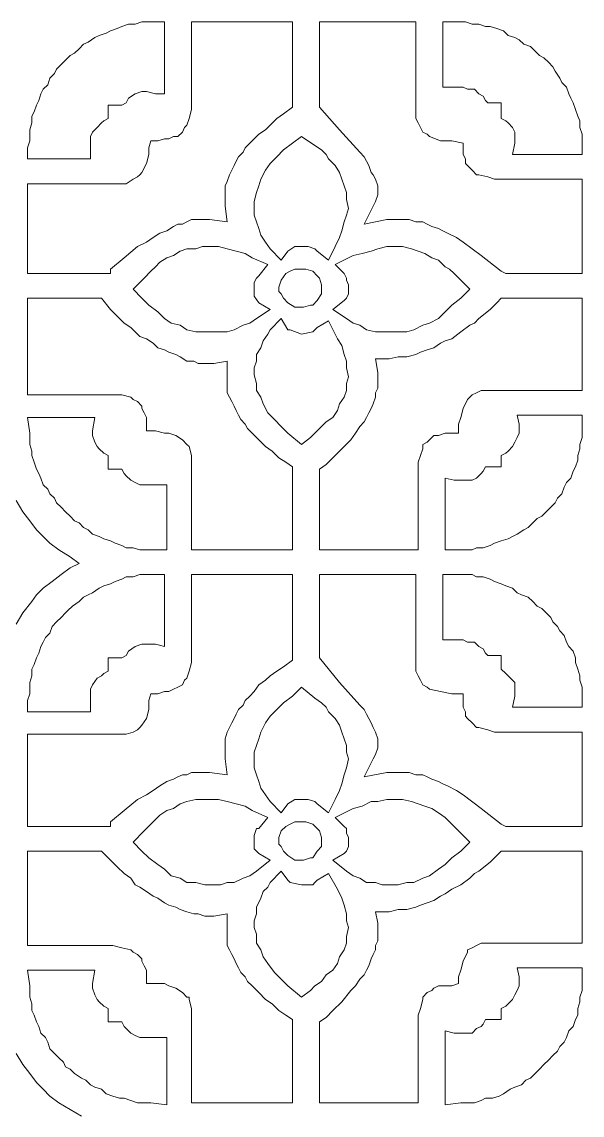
# Model space of a CAD drawing. Extents: x -66030 to 95157, y -13132 to 45879.
# Drawn here: x 33661 to 34635, y 26358 to 28258 of the extents above; entities that cross this region are included whole.
import ezdxf

# ---------------------------------------------------------------- set-up
doc = ezdxf.new("R2010")
doc.units = 0
doc.header["$LTSCALE"] = 100
doc.header["$MEASUREMENT"] = 0
doc.layers.get('0').update_dxf_attribs({"linetype": 'CONTINUOUS'})

msp = doc.modelspace()

# ---------------------------------------------------------------- linework, layer by layer
at = {"lineweight": 0}
for points in [[(33670.4, 27977), (33842.3, 27977), (33854, 27984.8), (33861.8, 27988.7), (33865.7, 27992.6), (33869.6, 27996.5), (33877.4, 28012.2), (33881.3, 28027.8), (33881.3, 28039.5), (33885.2, 28051.2), (33897, 28051.2), (33908.7, 28055.1), (33916.5, 28055.1), (33924.3, 28059), (33932.1, 28059), (33939.9, 28066.8), (33943.8, 28074.7), (33947.7, 28078.6), (33951.6, 28090.3), (33955.6, 28105.9), (33955.6, 28258.2), (34131.3, 28258.2), (34131.3, 28109.8), (34115.7, 28098.1), (34104, 28090.3), (34092.3, 28078.6), (34084.4, 28070.7), (34072.7, 28062.9), (34064.9, 28055.1), (34057.1, 28047.3), (34049.3, 28039.5), (34045.4, 28031.7), (34037.6, 28023.9), (34033.7, 28016.1), (34029.8, 28008.3), (34025.9, 28000.4), (34022, 27992.6), (34018, 27980.9), (34014.1, 27973.1), (34014.1, 27965.3), (34014.1, 27957.5), (34014.1, 27949.7), (34014.1, 27941.9), (34014.1, 27937.9), (34018, 27910.6), (33986.8, 27914.5), (33979, 27914.5), (33971.2, 27914.5), (33963.4, 27914.5), (33955.6, 27914.5), (33947.7, 27910.6), (33939.9, 27906.7), (33932.1, 27906.7), (33924.3, 27902.8), (33912.6, 27895), (33900.9, 27891.1), (33889.1, 27883.3), (33877.4, 27875.4), (33861.8, 27867.6), (33838.4, 27848.1), (33814.9, 27828.6), (33814.9, 27820.8), (33670.4, 27820.8), (33670.4, 27977)], [(33670.4, 28039.5), (33674.3, 28051.2), (33674.3, 28059), (33674.3, 28070.7), (33678.2, 28082.5), (33678.2, 28094.2), (33682.1, 28102), (33686, 28113.7), (33689.9, 28121.5), (33693.9, 28133.2), (33697.8, 28141.1), (33705.6, 28148.9), (33709.5, 28160.6), (33717.3, 28168.4), (33721.2, 28176.2), (33729, 28184), (33736.8, 28191.8), (33744.6, 28199.6), (33752.4, 28203.6), (33760.3, 28211.4), (33768.1, 28219.2), (33775.9, 28223.1), (33787.6, 28230.9), (33795.4, 28234.8), (33807.1, 28238.7), (33814.9, 28242.6), (33826.7, 28246.5), (33834.5, 28250.4), (33846.2, 28254.3), (33857.9, 28254.3), (33869.6, 28258.2), (33881.3, 28258.2), (33908.7, 28258.2), (33908.7, 28133.2), (33893.1, 28133.2), (33877.4, 28137.1), (33873.5, 28137.1), (33869.6, 28137.1), (33857.9, 28133.2), (33846.2, 28125.4), (33842.3, 28117.6), (33834.5, 28113.7), (33811, 28113.7), (33811, 28090.3), (33803.2, 28086.4), (33799.3, 28082.5), (33791.5, 28074.7), (33783.7, 28066.8), (33779.8, 28059), (33779.8, 28051.2), (33779.8, 28035.6), (33779.8, 28020), (33670.4, 28020), (33670.4, 28039.5)], [(34635.2, 27820.8), (34502.4, 27820.8), (34494.6, 27824.7), (34459.4, 27852), (34428.2, 27875.4), (34416.5, 27883.3), (34400.8, 27891.1), (34393, 27895), (34385.2, 27898.9), (34373.5, 27902.8), (34365.7, 27906.7), (34357.9, 27910.6), (34346.1, 27910.6), (34334.4, 27914.5), (34322.7, 27914.5), (34307.1, 27914.5), (34295.4, 27914.5), (34256.3, 27906.7), (34271.9, 27937.9), (34275.8, 27945.8), (34279.7, 27957.5), (34279.7, 27965.3), (34279.7, 27973.1), (34275.8, 27984.8), (34271.9, 27992.6), (34268, 27996.5), (34264.1, 28008.3), (34260.2, 28016.1), (34256.3, 28023.9), (34248.5, 28031.7), (34213.3, 28070.7), (34178.2, 28109.8), (34178.2, 28258.2), (34346.1, 28258.2), (34346.1, 28090.3), (34350.1, 28082.5), (34354, 28074.7), (34357.9, 28066.8), (34365.7, 28062.9), (34369.6, 28059), (34389.1, 28051.2), (34408.6, 28051.2), (34428.2, 28047.3), (34428.2, 28035.6), (34428.2, 28027.8), (34432.1, 28020), (34432.1, 28012.2), (34436, 28008.3), (34443.8, 28000.4), (34451.6, 27992.6), (34455.5, 27992.6), (34471.1, 27988.7), (34482.9, 27984.8), (34635.2, 27984.8), (34635.2, 27820.8)], [(34635.2, 28027.8), (34514.1, 28027.8), (34518, 28047.3), (34518, 28059), (34518, 28066.8), (34514.1, 28074.7), (34506.3, 28082.5), (34502.4, 28086.4), (34494.6, 28090.3), (34494.6, 28117.6), (34471.1, 28117.6), (34467.2, 28121.5), (34463.3, 28129.3), (34455.5, 28133.2), (34447.7, 28141.1), (34436, 28141.1), (34428.2, 28145), (34408.6, 28145), (34393, 28145), (34393, 28258.2), (34420.4, 28258.2), (34432.1, 28258.2), (34443.8, 28254.3), (34455.5, 28254.3), (34467.2, 28250.4), (34475, 28250.4), (34486.8, 28246.5), (34498.5, 28242.6), (34506.3, 28234.8), (34518, 28230.9), (34525.8, 28227), (34533.6, 28219.2), (34545.4, 28215.3), (34553.2, 28207.5), (34561, 28199.6), (34568.8, 28195.7), (34576.6, 28187.9), (34584.4, 28180.1), (34588.3, 28172.3), (34596.1, 28160.6), (34600, 28152.8), (34607.8, 28145), (34611.8, 28133.2), (34615.7, 28125.4), (34619.6, 28117.6), (34623.5, 28105.9), (34627.4, 28094.2), (34631.3, 28086.4), (34631.3, 28074.7), (34635.2, 28062.9), (34635.2, 28051.2), (34635.2, 28027.8)], [(34146.9, 28059), (34170.4, 28043.4), (34182.1, 28035.6), (34189.9, 28027.8), (34193.8, 28020), (34205.5, 28008.3), (34213.3, 27996.5), (34217.3, 27984.8), (34221.2, 27973.1), (34225.1, 27961.4), (34225.1, 27949.7), (34229, 27934), (34225.1, 27922.3), (34221.2, 27910.6), (34217.3, 27895), (34213.3, 27883.3), (34205.5, 27867.6), (34193.8, 27844.2), (34174.3, 27859.8), (34170.4, 27863.7), (34158.7, 27867.6), (34146.9, 27867.6), (34135.2, 27867.6), (34123.5, 27859.8), (34111.8, 27844.2), (34092.3, 27863.7), (34084.4, 27875.4), (34076.6, 27887.2), (34072.7, 27898.9), (34068.8, 27910.6), (34064.9, 27922.3), (34064.9, 27934), (34064.9, 27945.8), (34068.8, 27961.4), (34072.7, 27973.1), (34076.6, 27984.8), (34084.4, 28000.4), (34092.3, 28012.2), (34104, 28023.9), (34115.7, 28035.6), (34131.3, 28047.3), (34146.9, 28059)], [(33854, 27793.4), (33873.5, 27813), (33885.2, 27824.7), (33893.1, 27832.5), (33900.9, 27840.3), (33912.6, 27848.1), (33924.3, 27852), (33936, 27859.8), (33947.7, 27863.7), (33963.4, 27863.7), (33975.1, 27867.6), (33990.7, 27867.6), (34002.4, 27867.6), (34018, 27863.7), (34033.7, 27859.8), (34049.3, 27855.9), (34061, 27848.1), (34088.4, 27836.4), (34072.7, 27816.9), (34068.8, 27813), (34064.9, 27805.1), (34064.9, 27793.4), (34064.9, 27781.7), (34072.7, 27770), (34092.3, 27758.3), (34068.8, 27742.6), (34057.1, 27734.8), (34045.4, 27730.9), (34029.8, 27723.1), (34018, 27719.2), (34006.3, 27719.2), (33990.7, 27719.2), (33979, 27719.2), (33963.4, 27719.2), (33947.7, 27723.1), (33936, 27730.9), (33920.4, 27734.8), (33908.7, 27742.6), (33897, 27754.4), (33881.3, 27766.1), (33869.6, 27777.8), (33854, 27793.4)], [(34439.9, 27793.4), (34424.3, 27777.8), (34408.6, 27766.1), (34396.9, 27754.4), (34385.2, 27742.6), (34369.6, 27734.8), (34357.9, 27730.9), (34342.2, 27723.1), (34330.5, 27719.2), (34314.9, 27719.2), (34303.2, 27719.2), (34287.6, 27719.2), (34275.8, 27719.2), (34260.2, 27723.1), (34248.5, 27730.9), (34236.8, 27734.8), (34225.1, 27742.6), (34201.6, 27758.3), (34221.2, 27773.9), (34221.2, 27773.9), (34225.1, 27777.8), (34229, 27785.6), (34229, 27793.4), (34229, 27801.2), (34225.1, 27809), (34225.1, 27813), (34221.2, 27820.8), (34205.5, 27836.4), (34236.8, 27852), (34252.4, 27855.9), (34268, 27859.8), (34279.7, 27863.7), (34295.4, 27867.6), (34311, 27867.6), (34322.7, 27867.6), (34338.3, 27863.7), (34350.1, 27859.8), (34361.8, 27855.9), (34373.5, 27848.1), (34385.2, 27844.2), (34396.9, 27832.5), (34404.7, 27828.6), (34412.5, 27820.8), (34424.3, 27809), (34439.9, 27793.4)], [(34107.9, 27797.3), (34107.9, 27797.3), (34111.8, 27809), (34119.6, 27820.8), (34127.4, 27824.7), (34135.2, 27828.6), (34143, 27828.6), (34150.8, 27828.6), (34154.8, 27828.6), (34166.5, 27824.7), (34174.3, 27816.9), (34178.2, 27813), (34182.1, 27801.2), (34182.1, 27789.5), (34182.1, 27785.6), (34174.3, 27773.9), (34166.5, 27766.1), (34162.6, 27766.1), (34150.8, 27762.2), (34139.1, 27762.2), (34135.2, 27762.2), (34123.5, 27770), (34115.7, 27777.8), (34111.8, 27785.6), (34107.9, 27789.5), (34107.9, 27793.4), (34107.9, 27797.3)], [(34131.3, 27340.3), (33955.6, 27340.3), (33955.6, 27504.4), (33951.6, 27520), (33951.6, 27520), (33947.7, 27523.9), (33939.9, 27531.7), (33928.2, 27539.5), (33916.5, 27543.4), (33908.7, 27543.4), (33893.1, 27547.3), (33877.4, 27547.3), (33877.4, 27559.1), (33877.4, 27570.8), (33873.5, 27578.6), (33869.6, 27586.4), (33869.6, 27590.3), (33861.8, 27598.1), (33854, 27602), (33850.1, 27605.9), (33834.5, 27609.8), (33818.8, 27609.8), (33670.4, 27609.8), (33670.4, 27777.8), (33799.3, 27777.8), (33814.9, 27758.3), (33826.7, 27746.6), (33838.4, 27734.8), (33850.1, 27727), (33857.9, 27719.2), (33865.7, 27711.4), (33877.4, 27707.5), (33889.1, 27699.7), (33897, 27691.9), (33908.7, 27688), (33916.5, 27684.1), (33928.2, 27680.2), (33936, 27676.2), (33947.7, 27668.4), (33959.5, 27668.4), (33967.3, 27664.5), (33979, 27664.5), (33990.7, 27664.5), (33994.6, 27664.5), (34018, 27668.4), (34018, 27645), (34018, 27633.3), (34018, 27621.6), (34018, 27613.7), (34022, 27605.9), (34025.9, 27598.1), (34029.8, 27590.3), (34033.7, 27582.5), (34037.6, 27574.7), (34041.5, 27566.9), (34049.3, 27559.1), (34053.2, 27551.3), (34061, 27543.4), (34072.7, 27531.7), (34084.4, 27520), (34096.2, 27512.2), (34107.9, 27500.5), (34119.6, 27492.7), (34131.3, 27484.9), (34131.3, 27340.3)], [(34350.1, 27340.3), (34178.2, 27340.3), (34178.2, 27480.9), (34189.9, 27488.8), (34201.6, 27500.5), (34217.3, 27516.1), (34232.9, 27531.7), (34240.7, 27543.4), (34248.5, 27555.2), (34256.3, 27563), (34260.2, 27570.8), (34264.1, 27578.6), (34268, 27586.4), (34271.9, 27594.2), (34275.8, 27605.9), (34275.8, 27613.7), (34279.7, 27621.6), (34279.7, 27629.4), (34279.7, 27633.3), (34279.7, 27645), (34279.7, 27648.9), (34275.8, 27672.3), (34299.3, 27672.3), (34314.9, 27676.2), (34330.5, 27676.2), (34346.1, 27680.2), (34354, 27684.1), (34365.7, 27688), (34377.4, 27691.9), (34389.1, 27699.7), (34396.9, 27703.6), (34408.6, 27707.5), (34424.3, 27719.2), (34439.9, 27730.9), (34447.7, 27734.8), (34455.5, 27742.6), (34475, 27758.3), (34486.8, 27770), (34494.6, 27777.8), (34635.2, 27777.8), (34635.2, 27617.7), (34459.4, 27617.7), (34451.6, 27613.7), (34443.8, 27609.8), (34436, 27602), (34436, 27602), (34428.2, 27586.4), (34424.3, 27570.8), (34420.4, 27559.1), (34420.4, 27543.4), (34408.6, 27543.4), (34396.9, 27543.4), (34385.2, 27539.5), (34377.4, 27539.5), (34373.5, 27535.6), (34365.7, 27527.8), (34357.9, 27523.9), (34357.9, 27516.1), (34354, 27504.4), (34350.1, 27492.7), (34350.1, 27340.3)], [(34146.9, 27523.9), (34123.5, 27543.4), (34111.8, 27555.2), (34100.1, 27566.9), (34088.4, 27578.6), (34080.5, 27594.2), (34076.6, 27605.9), (34068.8, 27617.7), (34068.8, 27629.4), (34064.9, 27645), (34064.9, 27656.7), (34068.8, 27668.4), (34068.8, 27680.2), (34076.6, 27691.9), (34080.5, 27703.6), (34088.4, 27715.3), (34092.3, 27723.1), (34111.8, 27742.6), (34123.5, 27723.1), (34127.4, 27723.1), (34127.4, 27723.1), (34146.9, 27715.3), (34166.5, 27719.2), (34170.4, 27723.1), (34174.3, 27727), (34193.8, 27738.7), (34209.4, 27707.5), (34217.3, 27695.8), (34221.2, 27680.2), (34225.1, 27668.4), (34225.1, 27656.7), (34229, 27641.1), (34225.1, 27629.4), (34225.1, 27617.7), (34221.2, 27605.9), (34213.3, 27594.2), (34209.4, 27582.5), (34201.6, 27570.8), (34189.9, 27563), (34182.1, 27555.2), (34174.3, 27547.3), (34162.6, 27535.6), (34146.9, 27523.9)], [(34420.4, 27340.3), (34396.9, 27340.3), (34396.9, 27465.3), (34412.5, 27461.4), (34428.2, 27461.4), (34436, 27461.4), (34443.8, 27461.4), (34451.6, 27465.3), (34459.4, 27473.1), (34463.3, 27477), (34467.2, 27484.9), (34494.6, 27484.9), (34494.6, 27504.4), (34502.4, 27508.3), (34506.3, 27512.2), (34514.1, 27520), (34518, 27527.8), (34521.9, 27535.6), (34525.8, 27543.4), (34525.8, 27559.1), (34521.9, 27574.7), (34635.2, 27574.7), (34635.2, 27547.3), (34635.2, 27535.6), (34631.3, 27523.9), (34631.3, 27516.1), (34627.4, 27504.4), (34627.4, 27496.6), (34623.5, 27484.9), (34619.6, 27477), (34615.7, 27465.3), (34607.8, 27457.5), (34603.9, 27449.7), (34600, 27438), (34592.2, 27430.2), (34588.3, 27422.4), (34580.5, 27414.5), (34572.7, 27406.7), (34564.9, 27398.9), (34557.1, 27395), (34549.3, 27387.2), (34541.4, 27379.4), (34533.6, 27375.5), (34521.9, 27367.7), (34514.1, 27363.8), (34506.3, 27359.9), (34494.6, 27356), (34482.9, 27352), (34475, 27348.1), (34463.3, 27344.2), (34451.6, 27344.2), (34443.8, 27340.3), (34432.1, 27340.3), (34420.4, 27340.3)], [(33912.6, 27340.3), (33889.1, 27340.3), (33877.4, 27340.3), (33865.7, 27340.3), (33854, 27344.2), (33842.3, 27344.2), (33834.5, 27348.1), (33822.7, 27352), (33814.9, 27356), (33803.2, 27359.9), (33795.4, 27363.8), (33783.7, 27367.7), (33775.9, 27375.5), (33768.1, 27379.4), (33760.3, 27387.2), (33752.4, 27391.1), (33744.6, 27398.9), (33736.8, 27406.7), (33729, 27414.5), (33721.2, 27422.4), (33717.3, 27430.2), (33709.5, 27438), (33705.6, 27445.8), (33697.8, 27453.6), (33693.9, 27465.3), (33689.9, 27473.1), (33686, 27480.9), (33682.1, 27492.7), (33678.2, 27504.4), (33678.2, 27512.2), (33674.3, 27523.9), (33674.3, 27531.7), (33674.3, 27543.4), (33670.4, 27570.8), (33787.6, 27570.8), (33783.7, 27547.3), (33783.7, 27539.5), (33787.6, 27527.8), (33791.5, 27520), (33795.4, 27516.1), (33803.2, 27508.3), (33811, 27504.4), (33811, 27480.9), (33834.5, 27480.9), (33838.4, 27473.1), (33842.3, 27469.2), (33850.1, 27461.4), (33857.9, 27457.5), (33865.7, 27453.6), (33877.4, 27453.6), (33893.1, 27453.6), (33912.6, 27453.6), (33912.6, 27340.3)], [(33650.9, 27426.3), (33662.6, 27406.7), (33674.3, 27391.1), (33686, 27375.5), (33697.8, 27363.8), (33709.5, 27352), (33725.1, 27340.3), (33744.6, 27328.6), (33760.3, 27316.9), (33744.6, 27309.1), (33729, 27297.4), (33713.4, 27285.6), (33697.8, 27273.9), (33686, 27262.2), (33678.2, 27250.5), (33662.6, 27231), (33650.9, 27211.4)], [(33670.4, 27020), (33842.3, 27020), (33854, 27023.9), (33861.8, 27027.9), (33865.7, 27031.8), (33869.6, 27035.7), (33877.4, 27047.4), (33881.3, 27063), (33881.3, 27078.6), (33885.2, 27090.3), (33897, 27090.3), (33908.7, 27094.3), (33916.5, 27094.3), (33924.3, 27098.2), (33932.1, 27102.1), (33939.9, 27106), (33943.8, 27113.8), (33947.7, 27117.7), (33951.6, 27129.4), (33955.6, 27145), (33955.6, 27297.4), (34131.3, 27297.4), (34131.3, 27148.9), (34115.7, 27137.2), (34104, 27129.4), (34092.3, 27121.6), (34084.4, 27113.8), (34072.7, 27106), (34064.9, 27094.3), (34057.1, 27086.4), (34049.3, 27078.6), (34045.4, 27070.8), (34037.6, 27063), (34033.7, 27055.2), (34029.8, 27047.4), (34025.9, 27039.6), (34022, 27031.8), (34018, 27023.9), (34014.1, 27012.2), (34014.1, 27004.4), (34014.1, 26996.6), (34014.1, 26988.8), (34014.1, 26981), (34014.1, 26977.1), (34018, 26949.7), (33986.8, 26953.6), (33979, 26953.6), (33971.2, 26953.6), (33963.4, 26953.6), (33955.6, 26953.6), (33947.7, 26949.7), (33939.9, 26949.7), (33932.1, 26945.8), (33924.3, 26941.9), (33912.6, 26938), (33900.9, 26930.2), (33889.1, 26922.4), (33877.4, 26914.6), (33861.8, 26906.8), (33838.4, 26887.2), (33814.9, 26867.7), (33814.9, 26859.9), (33670.4, 26859.9), (33670.4, 27020)], [(33670.4, 27078.6), (33674.3, 27090.3), (33674.3, 27102.1), (33674.3, 27109.9), (33678.2, 27121.6), (33678.2, 27133.3), (33682.1, 27141.1), (33686, 27152.8), (33689.9, 27160.7), (33693.9, 27172.4), (33697.8, 27180.2), (33701.7, 27188), (33709.5, 27195.8), (33713.4, 27207.5), (33721.2, 27215.3), (33729, 27223.2), (33736.8, 27231), (33740.7, 27234.9), (33748.5, 27242.7), (33760.3, 27250.5), (33768.1, 27258.3), (33775.9, 27262.2), (33783.7, 27266.1), (33795.4, 27273.9), (33803.2, 27277.8), (33814.9, 27281.7), (33822.7, 27285.6), (33834.5, 27289.6), (33842.3, 27293.5), (33854, 27293.5), (33865.7, 27297.4), (33877.4, 27297.4), (33889.1, 27297.4), (33908.7, 27297.4), (33908.7, 27172.4), (33893.1, 27176.3), (33877.4, 27176.3), (33873.5, 27176.3), (33869.6, 27176.3), (33857.9, 27172.4), (33846.2, 27164.6), (33842.3, 27156.8), (33834.5, 27152.8), (33811, 27152.8), (33811, 27129.4), (33803.2, 27125.5), (33799.3, 27121.6), (33791.5, 27117.7), (33783.7, 27106), (33779.8, 27098.2), (33779.8, 27090.3), (33779.8, 27074.7), (33779.8, 27059.1), (33670.4, 27059.1), (33670.4, 27078.6)], [(34635.2, 26859.9), (34502.4, 26859.9), (34494.6, 26863.8), (34459.4, 26891.1), (34428.2, 26914.6), (34416.5, 26922.4), (34400.8, 26930.2), (34393, 26934.1), (34385.2, 26938), (34373.5, 26941.9), (34365.7, 26945.8), (34357.9, 26949.7), (34346.1, 26949.7), (34334.4, 26953.6), (34322.7, 26953.6), (34307.1, 26953.6), (34295.4, 26953.6), (34256.3, 26945.8), (34271.9, 26977.1), (34275.8, 26984.9), (34279.7, 26996.6), (34279.7, 27004.4), (34279.7, 27012.2), (34275.8, 27023.9), (34271.9, 27031.8), (34268, 27039.6), (34264.1, 27047.4), (34260.2, 27055.2), (34256.3, 27063), (34248.5, 27070.8), (34213.3, 27109.9), (34178.2, 27152.8), (34178.2, 27297.4), (34346.1, 27297.4), (34346.1, 27129.4), (34350.1, 27121.6), (34354, 27113.8), (34357.9, 27106), (34365.7, 27102.1), (34369.6, 27098.2), (34389.1, 27094.3), (34408.6, 27090.3), (34428.2, 27090.3), (34428.2, 27078.6), (34428.2, 27066.9), (34432.1, 27059.1), (34432.1, 27051.3), (34436, 27047.4), (34443.8, 27039.6), (34451.6, 27031.8), (34455.5, 27031.8), (34471.1, 27027.9), (34482.9, 27023.9), (34635.2, 27023.9), (34635.2, 26859.9)], [(34635.2, 27066.9), (34514.1, 27066.9), (34518, 27086.4), (34518, 27098.2), (34518, 27109.9), (34514.1, 27113.8), (34506.3, 27121.6), (34502.4, 27125.5), (34494.6, 27133.3), (34494.6, 27156.8), (34471.1, 27156.8), (34467.2, 27160.7), (34463.3, 27168.5), (34455.5, 27172.4), (34447.7, 27180.2), (34436, 27180.2), (34428.2, 27184.1), (34408.6, 27184.1), (34393, 27184.1), (34393, 27297.4), (34420.4, 27297.4), (34432.1, 27297.4), (34443.8, 27297.4), (34451.6, 27293.5), (34463.3, 27293.5), (34475, 27289.6), (34482.9, 27285.6), (34494.6, 27281.7), (34502.4, 27277.8), (34514.1, 27273.9), (34521.9, 27266.1), (34529.7, 27262.2), (34541.4, 27258.3), (34549.3, 27250.5), (34557.1, 27242.7), (34564.9, 27238.8), (34572.7, 27231), (34580.5, 27223.2), (34584.4, 27215.3), (34592.2, 27207.5), (34596.1, 27199.7), (34603.9, 27191.9), (34607.8, 27180.2), (34611.8, 27172.4), (34619.6, 27164.6), (34623.5, 27152.8), (34623.5, 27145), (34627.4, 27133.3), (34631.3, 27121.6), (34631.3, 27113.8), (34635.2, 27102.1), (34635.2, 27090.3), (34635.2, 27066.9)], [(34146.9, 27102.1), (34170.4, 27082.5), (34182.1, 27074.7), (34189.9, 27066.9), (34193.8, 27059.1), (34205.5, 27047.4), (34213.3, 27035.7), (34217.3, 27023.9), (34221.2, 27012.2), (34225.1, 27000.5), (34225.1, 26988.8), (34229, 26977.1), (34225.1, 26961.5), (34221.2, 26949.7), (34217.3, 26934.1), (34213.3, 26922.4), (34205.5, 26906.8), (34193.8, 26883.3), (34174.3, 26899), (34170.4, 26902.9), (34158.7, 26906.8), (34146.9, 26906.8), (34135.2, 26906.8), (34123.5, 26899), (34111.8, 26883.3), (34092.3, 26902.9), (34084.4, 26914.6), (34076.6, 26926.3), (34072.7, 26938), (34068.8, 26949.7), (34064.9, 26961.5), (34064.9, 26973.2), (34064.9, 26988.8), (34068.8, 27000.5), (34072.7, 27012.2), (34076.6, 27023.9), (34084.4, 27039.6), (34092.3, 27051.3), (34104, 27063), (34115.7, 27074.7), (34131.3, 27086.4), (34146.9, 27102.1)], [(33854, 26832.6), (33873.5, 26852.1), (33885.2, 26863.8), (33893.1, 26871.6), (33900.9, 26879.4), (33912.6, 26887.2), (33924.3, 26891.1), (33936, 26899), (33947.7, 26902.9), (33963.4, 26906.8), (33975.1, 26906.8), (33990.7, 26906.8), (34002.4, 26906.8), (34018, 26902.9), (34033.7, 26899), (34049.3, 26895.1), (34061, 26887.2), (34088.4, 26875.5), (34072.7, 26856), (34068.8, 26856), (34064.9, 26844.3), (34064.9, 26832.6), (34064.9, 26820.8), (34072.7, 26813), (34092.3, 26801.3), (34068.8, 26781.8), (34057.1, 26774), (34045.4, 26770.1), (34029.8, 26762.2), (34018, 26762.2), (34006.3, 26758.3), (33990.7, 26758.3), (33979, 26758.3), (33963.4, 26762.2), (33947.7, 26762.2), (33936, 26770.1), (33920.4, 26774), (33908.7, 26785.7), (33897, 26793.5), (33881.3, 26805.2), (33869.6, 26816.9), (33854, 26832.6)], [(34439.9, 26832.6), (34424.3, 26816.9), (34408.6, 26805.2), (34396.9, 26793.5), (34385.2, 26785.7), (34369.6, 26774), (34357.9, 26770.1), (34342.2, 26762.2), (34330.5, 26762.2), (34314.9, 26758.3), (34303.2, 26758.3), (34287.6, 26758.3), (34275.8, 26762.2), (34260.2, 26762.2), (34248.5, 26770.1), (34236.8, 26774), (34225.1, 26781.8), (34201.6, 26801.3), (34221.2, 26813), (34221.2, 26813), (34225.1, 26816.9), (34229, 26824.7), (34229, 26832.6), (34229, 26840.4), (34225.1, 26848.2), (34225.1, 26856), (34221.2, 26859.9), (34205.5, 26875.5), (34236.8, 26891.1), (34252.4, 26895.1), (34268, 26902.9), (34279.7, 26902.9), (34295.4, 26906.8), (34311, 26906.8), (34322.7, 26906.8), (34338.3, 26902.9), (34350.1, 26899), (34361.8, 26895.1), (34373.5, 26891.1), (34385.2, 26883.3), (34396.9, 26875.5), (34404.7, 26867.7), (34412.5, 26859.9), (34424.3, 26848.2), (34439.9, 26832.6)], [(34107.9, 26836.5), (34107.9, 26840.4), (34111.8, 26852.1), (34119.6, 26859.9), (34127.4, 26863.8), (34135.2, 26867.7), (34143, 26867.7), (34150.8, 26867.7), (34154.8, 26867.7), (34166.5, 26863.8), (34174.3, 26856), (34178.2, 26852.1), (34182.1, 26840.4), (34182.1, 26828.7), (34182.1, 26824.7), (34174.3, 26816.9), (34166.5, 26805.2), (34162.6, 26805.2), (34150.8, 26801.3), (34139.1, 26801.3), (34135.2, 26801.3), (34123.5, 26809.1), (34115.7, 26816.9), (34111.8, 26824.7), (34107.9, 26828.7), (34107.9, 26832.6), (34107.9, 26836.5)], [(33670.4, 26816.9), (33799.3, 26816.9), (33814.9, 26801.3), (33826.7, 26789.6), (33838.4, 26777.9), (33850.1, 26770.1), (33857.9, 26758.3), (33865.7, 26754.4), (33877.4, 26746.6), (33889.1, 26738.8), (33897, 26734.9), (33908.7, 26727.1), (33916.5, 26723.2), (33928.2, 26719.3), (33936, 26715.4), (33947.7, 26711.5), (33959.5, 26707.6), (33967.3, 26707.6), (33979, 26703.7), (33990.7, 26703.7), (33994.6, 26703.7), (34018, 26707.6), (34018, 26684.1), (34018, 26672.4), (34018, 26660.7), (34018, 26652.9), (34022, 26645.1), (34025.9, 26637.3), (34029.8, 26629.4), (34033.7, 26621.6), (34037.6, 26613.8), (34041.5, 26606), (34049.3, 26598.2), (34053.2, 26590.4), (34061, 26582.6), (34072.7, 26570.9), (34084.4, 26559.1), (34096.2, 26551.3), (34107.9, 26539.6), (34119.6, 26531.8), (34131.3, 26524), (34131.3, 26379.5), (33955.6, 26379.5), (33955.6, 26543.5), (33951.6, 26559.1), (33951.6, 26563), (33947.7, 26563), (33939.9, 26570.9), (33928.2, 26578.7), (33916.5, 26582.6), (33908.7, 26586.5), (33893.1, 26586.5), (33877.4, 26586.5), (33877.4, 26598.2), (33877.4, 26609.9), (33873.5, 26617.7), (33869.6, 26625.5), (33869.6, 26629.4), (33861.8, 26637.3), (33854, 26641.2), (33850.1, 26645.1), (33834.5, 26649), (33818.8, 26652.9), (33670.4, 26652.9), (33670.4, 26816.9)], [(34350.1, 26379.5), (34178.2, 26379.5), (34178.2, 26520.1), (34189.9, 26527.9), (34201.6, 26539.6), (34217.3, 26555.2), (34232.9, 26574.8), (34240.7, 26582.6), (34248.5, 26594.3), (34256.3, 26602.1), (34260.2, 26609.9), (34264.1, 26617.7), (34268, 26629.4), (34271.9, 26637.3), (34275.8, 26645.1), (34275.8, 26652.9), (34279.7, 26660.7), (34279.7, 26668.5), (34279.7, 26676.3), (34279.7, 26684.1), (34279.7, 26691.9), (34275.8, 26711.5), (34299.3, 26711.5), (34314.9, 26715.4), (34330.5, 26715.4), (34346.1, 26719.3), (34354, 26723.2), (34365.7, 26727.1), (34377.4, 26731), (34389.1, 26738.8), (34396.9, 26742.7), (34408.6, 26750.5), (34424.3, 26758.3), (34439.9, 26770.1), (34447.7, 26777.9), (34455.5, 26781.8), (34475, 26797.4), (34486.8, 26809.1), (34494.6, 26816.9), (34635.2, 26816.9), (34635.2, 26656.8), (34459.4, 26656.8), (34451.6, 26652.9), (34443.8, 26649), (34436, 26645.1), (34436, 26641.2), (34428.2, 26625.5), (34424.3, 26609.9), (34420.4, 26598.2), (34420.4, 26586.5), (34408.6, 26582.6), (34396.9, 26582.6), (34385.2, 26582.6), (34377.4, 26578.7), (34373.5, 26574.8), (34365.7, 26570.9), (34357.9, 26563), (34357.9, 26559.1), (34354, 26543.5), (34350.1, 26531.8), (34350.1, 26379.5)], [(34146.9, 26563), (34123.5, 26582.6), (34111.8, 26594.3), (34100.1, 26606), (34088.4, 26621.6), (34080.5, 26633.4), (34076.6, 26645.1), (34068.8, 26656.8), (34068.8, 26672.4), (34064.9, 26684.1), (34064.9, 26695.8), (34068.8, 26707.6), (34068.8, 26719.3), (34076.6, 26734.9), (34080.5, 26746.6), (34088.4, 26754.4), (34092.3, 26762.2), (34111.8, 26781.8), (34123.5, 26766.2), (34127.4, 26762.2), (34127.4, 26762.2), (34146.9, 26758.3), (34166.5, 26758.3), (34170.4, 26762.2), (34174.3, 26766.2), (34193.8, 26777.9), (34209.4, 26750.5), (34217.3, 26734.9), (34221.2, 26723.2), (34225.1, 26707.6), (34225.1, 26695.8), (34229, 26684.1), (34225.1, 26668.5), (34225.1, 26656.8), (34221.2, 26645.1), (34213.3, 26633.4), (34209.4, 26621.6), (34201.6, 26609.9), (34189.9, 26602.1), (34182.1, 26590.4), (34170.4, 26582.6), (34162.6, 26574.8), (34146.9, 26563)], [(33670.4, 26609.9), (33787.6, 26609.9), (33783.7, 26586.5), (33783.7, 26578.7), (33787.6, 26567), (33791.5, 26559.1), (33795.4, 26555.2), (33803.2, 26547.4), (33811, 26543.5), (33811, 26520.1), (33834.5, 26520.1), (33838.4, 26512.3), (33842.3, 26508.4), (33850.1, 26500.5), (33857.9, 26496.6), (33865.7, 26492.7), (33877.4, 26492.7), (33893.1, 26492.7), (33912.6, 26492.7), (33912.6, 26375.6), (33885.2, 26379.5), (33873.5, 26379.5), (33861.8, 26379.5), (33850.1, 26383.4), (33838.4, 26387.3), (33830.6, 26387.3), (33818.8, 26391.2), (33807.1, 26395.1), (33799.3, 26402.9), (33787.6, 26406.8), (33779.8, 26410.7), (33772, 26418.5), (33764.2, 26422.4), (33752.4, 26430.2), (33744.6, 26438.1), (33736.8, 26442), (33732.9, 26449.8), (33725.1, 26457.6), (33717.3, 26465.4), (33709.5, 26473.2), (33705.6, 26484.9), (33701.7, 26492.7), (33693.9, 26500.5), (33689.9, 26512.3), (33686, 26520.1), (33682.1, 26531.8), (33678.2, 26539.6), (33678.2, 26551.3), (33674.3, 26563), (33674.3, 26570.9), (33674.3, 26582.6), (33670.4, 26609.9)], [(34396.9, 26375.6), (34396.9, 26504.5), (34412.5, 26500.5), (34428.2, 26500.5), (34436, 26500.5), (34443.8, 26500.5), (34451.6, 26508.4), (34459.4, 26512.3), (34463.3, 26516.2), (34467.2, 26524), (34494.6, 26524), (34494.6, 26543.5), (34502.4, 26547.4), (34506.3, 26551.3), (34514.1, 26559.1), (34518, 26567), (34521.9, 26574.8), (34525.8, 26582.6), (34525.8, 26598.2), (34521.9, 26613.8), (34635.2, 26613.8), (34635.2, 26586.5), (34635.2, 26574.8), (34631.3, 26563), (34631.3, 26555.2), (34627.4, 26543.5), (34627.4, 26531.8), (34623.5, 26524), (34619.6, 26512.3), (34611.8, 26504.5), (34607.8, 26492.7), (34603.9, 26484.9), (34596.1, 26477.1), (34592.2, 26469.3), (34584.4, 26461.5), (34576.6, 26453.7), (34568.8, 26445.9), (34561, 26438.1), (34553.2, 26430.2), (34545.4, 26422.4), (34537.5, 26418.5), (34529.7, 26410.7), (34518, 26406.8), (34510.2, 26402.9), (34498.5, 26395.1), (34490.7, 26391.2), (34479, 26387.3), (34467.2, 26387.3), (34459.4, 26383.4), (34447.7, 26379.5), (34436, 26379.5), (34424.3, 26379.5), (34396.9, 26375.6)], [(33650.9, 26465.4), (33662.6, 26445.9), (33674.3, 26430.2), (33686, 26414.6), (33697.8, 26402.9), (33709.5, 26391.2), (33725.1, 26379.5), (33744.6, 26367.7), (33764.2, 26356)]]:
    msp.add_lwpolyline(points, dxfattribs=at)

doc.saveas('drawing.dxf')
